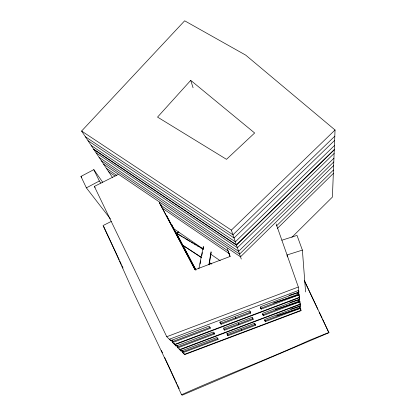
<?xml version="1.0" encoding="UTF-8"?>
<svg xmlns="http://www.w3.org/2000/svg" width="416" height="416" viewBox="0 0 416 416"><rect width="100%" height="100%" fill="white"/><g stroke="black" fill="none" stroke-linecap="round" stroke-linejoin="round"><path stroke-width="0.62" d="M112.512 177.533L81.598 131.045L184.657 20.8L245.742 55.151L335.046 130L332.4 197.08L291.866 237.312M111.316 221.411L103.038 225.56L115.211 251.524L134.02 293.493L168.485 366.137L181.542 394.748L182.203 395.2L328.91 332.712L304.793 281.497M208.931 264.54L211.026 251.748M209.128 264.935L211.219 252.158M198.864 268.736L203.325 246.449M200.096 264.04L200.73 260.858M201.75 255.772L202.384 252.59M203.018 249.413L203.528 246.87M190.731 80.366L157.544 117.099L226.496 159.333L254.649 132.995L190.731 80.366L193.081 87.786M276.427 225.987L333.471 169.993M277.274 228.545L333.336 173.441M333.788 161.928L239.574 254.103L101.41 160.831M333.642 165.552L240.505 256.812L103.672 164.237M334.121 153.442L237.396 247.754L96.122 152.88M333.934 158.22L238.623 251.332L99.096 157.357M334.433 145.553L235.362 241.831L91.218 145.506M334.277 149.542L236.392 244.826L93.699 149.235M334.261 149.911L236.486 245.102L93.928 149.578M334.636 140.4L234.031 237.962L88.026 140.707M241.264 259.022L231.348 230.131L335.046 130M334.802 136.193L232.944 234.796L85.42 136.791M110.417 218.92L86.377 187.86L80.954 176.42L93.818 169.65L102.747 182.286M86.377 187.86L99.362 181.002L100.875 183.118M178.698 231.852L176.384 233.033L196.066 270.005M178.927 232.274L176.618 233.454L176.384 233.033L203.455 249.272M160.3 205.483L161.455 204.901M171.532 340.34L172.619 342.581L210.569 328.245L209.128 326.123L170.685 340.642L166.759 336.716L94.354 186.42L118.097 174.502M181.542 394.748C223.714 375.809 267.025 359.523 309.145 340.454L326.066 333.596A41.517 7.951 -23.9 0 1 328.916 332.571M166.759 336.716L298.334 287.019L276.146 223.959M169.296 339.258L298.704 290.378M219.768 322.821L220.984 322.364M171.959 340.21L173.118 341.38L210.122 327.408M220.433 323.513L250.765 312.057M260.473 308.391L298.08 294.185L297.861 292.261M250.645 313.108L249.73 310.788L219.809 322.088L221.114 324.262L250.645 313.108L250.063 311.558M260.598 307.575L261.196 309.124L299.192 294.778L298.366 292.417M299.51 297.643L174.782 344.744L174.216 343.574M171.865 340.153L172.619 342.581L176.072 346.034L213.138 332.036L214.479 334.012L177.871 347.833L176.738 345.498M214.692 332.951L178.35 346.674L177.008 345.316M223.782 329.519L252.855 318.542M262.543 314.881L298.891 301.158L298.683 299.364M253.136 319.41L252.283 317.252L223.439 328.146L224.65 330.169L253.136 319.41L252.569 317.907M262.735 314.07L263.312 315.567L299.957 301.73L299.161 299.442M179.629 349.591L300.217 304.054L299.785 302.827M300.253 304.398L179.889 349.851L179.322 348.686M177.133 345.483L177.871 347.833L181.09 351.047L216.871 337.537L218.119 339.378L182.764 352.726L181.662 350.464M275.189 309.52L299.957 301.73L300.43 305.989L264.607 319.514L265.283 321.573L300.674 308.209L299.842 305.817M181.974 350.34L183.227 351.608L217.786 338.556M227.49 334.896L255.377 324.36M265.08 320.7L299.64 307.648L299.447 305.978M255.455 325.281L254.66 323.268L226.814 333.783L227.942 335.67L255.455 325.281L254.904 323.82M300.914 310.378L184.408 354.364L183.836 353.205M276.749 315.723L300.674 308.209L300.95 310.7L184.647 354.609L182.764 352.726L182.047 350.449M281.866 240.219L297.014 235.404L302.38 250.104L305.583 291.938M302.38 250.104L287.056 254.961L287.331 256.88M288.995 295.334L298.906 292.214L298.334 287.019M273.51 302.858L299.192 294.778L299.697 299.348L262.59 313.362L263.312 315.567M289.905 302.427L299.697 299.348L299.291 298.189M290.742 309.031L300.43 305.989M177.174 233.787L181.631 236.46M182.744 237.13L184.418 238.134M185.531 238.8L189.982 241.472M191.1 242.143L192.769 243.147M193.882 243.812L196.108 245.149M197.226 245.82L198.338 246.49M200.008 247.489L201.12 248.16M201.458 257.379L182.952 245.378L201.656 257.769M209.622 262.678L211.801 264.087M209.264 262.709L210.896 263.765M81.598 131.045L231.348 230.131M106.454 168.418L116.646 175.328M160.638 205.176L228.769 251.394M108.612 171.668L115.04 176.036M162.178 208.083L229.674 253.963M173.207 228.327L203.138 248.966M210.616 254.124L220.236 260.754M80.954 176.42L81.744 177.455M94.354 186.42L95.092 187.408M167.066 216.403L166.795 215.925L195.567 270.01M171.995 225.202L171.746 224.754L195.738 269.87M195.177 269.812L159.37 202.675L195 269.729L230.038 256.48L227.178 248.539M182.655 350.444L183.227 351.608M93.818 169.65L99.362 181.002M180.528 349.903L181.09 351.047M175.542 344.937L176.072 346.034M172.552 340.215L173.118 341.38M173.94 343.299L174.507 344.464L299.468 297.274L298.823 295.438M170.134 339.508L170.685 340.642M304.252 280.55L317.824 309.27M319.212 312.198L321.984 318.058M322.535 319.233L328.91 332.712M103.579 226.216L119.194 259.776M119.74 260.957L121.384 264.488M121.93 265.663L123.027 268.018M161.382 350.454L162.479 352.804M164.668 357.516L175.354 380.479M175.9 381.659L176.722 383.422M177.273 384.602L179.187 388.721M264.722 320.117L265.283 321.573M241.16 329.009L241.696 330.476M238.342 323.279L238.893 324.792M235.31 317.127L235.877 318.687M228.628 252.294L230.168 256.552M227.074 333.216L227.942 335.67M224.115 328.65L224.65 330.169M298.49 291.018L298.906 292.214L260.416 306.748L261.196 309.124M220.381 322.176L221.114 324.262M297.653 292.968L298.08 294.185M298.464 299.936L298.891 301.158M300.487 309.156L300.95 310.7M299.213 306.426L299.64 307.648M217.61 337.901L218.119 339.378M214.131 332.998L214.479 334.012"/></g></svg>
